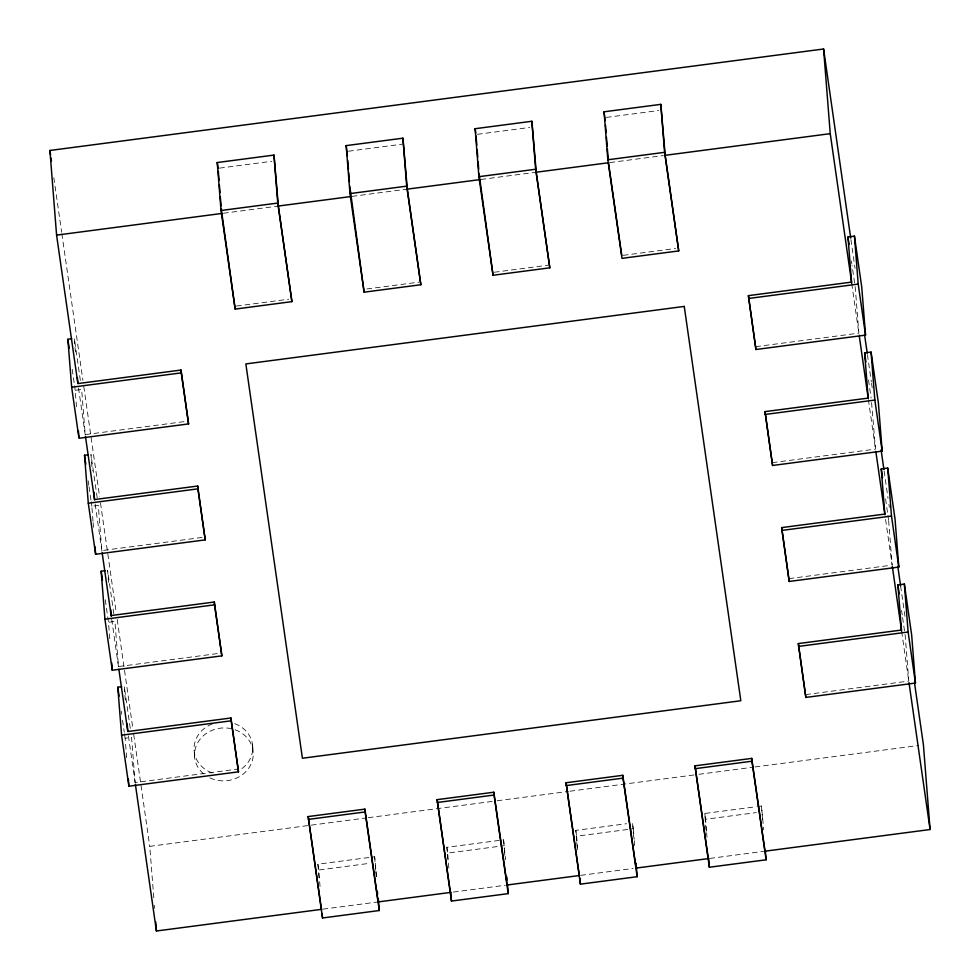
<?xml version="1.0" encoding="UTF-8"?>
<svg xmlns="http://www.w3.org/2000/svg" width="980" height="980" viewBox="0 0 980 980"><rect width="100%" height="100%" fill="white"/><g stroke="black" fill="none" stroke-linecap="round" stroke-linejoin="round"><path stroke-width="0.73" stroke-dasharray="4.9 3.68" d="M219.569 168.131L271.828 161.284M348.513 151.226L402.266 144.17M477.456 134.309L529.715 127.461M606.399 117.404L658.658 110.544M223.452 213.248L276.875 206.241M352.065 196.38L405.818 189.324M481.009 179.463L534.762 172.419M609.952 162.558L663.374 155.551M236.437 306.066L288.696 299.219M366.875 288.965L419.134 282.118M494.324 272.244L548.077 265.2M623.268 255.339L675.526 248.491M76.501 406.798L75.203 390.31L81.646 389.452L85.211 434.618L188.356 421.082M755.702 346.675L858.86 333.151L855.307 287.998L852.073 265.482M93.026 521.274L91.838 506.28L98.294 505.435L101.847 550.589L205.004 537.065M772.35 462.658L875.495 449.122L871.306 399.473M109.785 638.752L108.486 622.263L114.93 621.418L118.482 666.572L221.639 653.035M885.589 519.424L892.143 565.105L888.591 519.951L891.163 519.608M788.986 578.629L890.624 565.301M126.653 757.724L125.122 738.234L131.565 737.389L135.118 782.542L238.275 769.018M805.621 694.612L908.779 681.088L905.226 635.922L902.421 616.42M153.799 897.741L149.756 846.34L366.679 817.884M368.198 817.688L495.623 800.979M497.142 800.77L568.437 791.423M569.956 791.228L697.38 774.519M698.899 774.31L753.51 767.156M755.029 766.948L918.86 745.462M318.978 877.749L317.912 864.201L374.654 856.753L376.663 877.553M447.799 859.325L446.856 847.284L503.598 839.848L505.484 859.142M576.632 840.914L575.799 830.379L626.563 823.715M706.041 830.023L704.742 813.461L755.507 806.81M757.001 806.614L761.472 806.026L763.726 829.815M320.043 886.496L318.745 869.995L369.509 863.343M448.865 868.084L447.689 853.09L504.418 845.642M577.698 849.672L576.632 836.173L633.362 828.737L632.529 822.943L633.84 839.492M706.519 831.261L705.576 819.268L756.34 812.604M322.959 909.158L376.712 902.115M453.397 892.057L505.325 885.246M580.846 875.336L633.105 868.488M709.789 858.431L763.543 851.375M850.922 239.61L855.05 268.349M867.423 354.576L871.33 381.808M871.539 383.315L872.2 387.86M884.132 471.062L888.039 498.293M888.909 504.345L889.338 507.371M900.62 586.028L905.189 617.792M851.436 260.974L851.865 263.975M868.501 379.958L871.085 397.966M885.577 498.943L887.721 513.949M887.941 515.443L888.591 519.951M901.563 610.418L902.213 614.913M851.755 283.624L859.105 334.866M868.39 399.595L875.606 449.832M901.673 631.549L909.024 682.803M704.742 813.461L705.576 819.268M575.799 830.379L576.632 836.173M446.856 847.284L447.689 853.09M317.912 864.201L318.745 869.995M53.827 177.699L61.642 232.15M61.863 233.669L82.908 380.399M83.778 386.451L99.617 496.885M100.487 502.936L116.118 611.851M117.208 619.421L132.827 728.336M133.697 734.388L149.756 846.34M80.36 380.448L74.333 338.431L75.399 351.979M97.216 497.926L90.969 454.402L92.267 470.964M113.852 613.909L107.604 570.385L108.56 582.426M130.279 728.385L124.252 686.367L125.428 701.411M78.51 387.921L85.236 434.814M95.17 504.063L101.945 551.299M111.708 619.372L118.654 667.784M128.429 735.858L135.154 782.751M72.189 369.288L74.345 384.295M74.553 385.802L75.203 390.31M88.188 480.764L88.825 485.272M89.045 486.766L90.981 500.278M91.201 501.785L91.838 506.28M105.252 599.748L108.486 622.263M121.251 711.223L121.679 714.224M122.537 720.227L124.264 732.232M124.472 733.738L125.122 738.234M761.472 806.026L762.661 821.081M706.641 832.755L706.984 837.263M633.362 828.737L634.195 839.235M634.305 840.73L634.905 848.227M576.742 842.42L577.22 848.435M503.598 839.848L504.308 848.876M504.418 850.383L505.129 859.411M374.654 856.753L375.72 870.301M375.83 871.808L376.308 877.835M252.546 744.482L253.024 750.582M194.273 752.126L194.75 758.214M154.399 905.3L154.632 908.325M93.137 522.769L93.492 527.277M235.2 729.782A29.4 26.472 -4.5 0 1 250.378 765.466A29.4 26.472 -4.5 0 1 209.806 777.851M203.607 773.869A29.4 26.472 -4.5 0 1 198.879 740.868A29.4 26.472 -4.5 0 1 233.779 729.316M234.722 723.693A29.4 26.472 -4.5 0 1 241.239 769.092M212.096 772.914A29.4 26.472 -4.5 0 1 194.028 748.671A29.4 26.472 -4.5 0 1 212.231 723.975"/><path stroke-width="1.47" d="M77.861 383.376L56.583 235.127L49.919 150.467L823.58 49L850.714 238.091M217.242 162.533L273.983 155.085L278.369 206.045L291.905 301.644L235.163 309.092L221.027 210.504L217.242 162.533L218.075 168.327M346.185 145.616L402.927 138.18L407.313 189.128L420.849 284.739L364.107 292.175L349.97 193.599L346.185 145.616L347.373 155.93M475.129 128.711L531.87 121.263L536.256 172.223L549.792 267.822L493.05 275.27L478.914 176.682L475.129 128.711L475.753 133.06M604.072 111.794L660.814 104.358L665.2 155.306L678.723 250.917L621.994 258.353L607.845 159.777L604.072 111.794L605.138 120.614M221.027 210.504L277.757 203.068L273.983 155.085M349.97 193.599L406.7 186.151L402.927 138.18M478.914 176.682L535.644 169.246L531.87 121.263M607.845 159.777L664.587 152.329L660.814 104.358M56.583 235.127L221.933 213.444M278.063 206.082L350.877 196.539M407.006 189.177L479.82 179.622M535.95 172.26L608.764 162.717M664.893 155.355L830.244 133.66L823.58 49M77.408 377.557L77.886 383.584L181.043 370.048L188.577 423.911L78.976 438.281L71.663 387.247L67.877 339.276L71.748 338.762M847.982 236.964L854.438 236.119L861.751 287.152L865.536 335.123L755.935 349.505L748.389 295.642L851.547 282.118L847.982 236.964L849.06 244.473M71.663 387.247L181.263 372.878L181.043 370.048M748.61 298.471L858.211 284.09L854.438 236.119M93.933 492.034L94.521 499.555L197.678 486.031L205.224 539.882L95.624 554.264L88.298 503.23L84.525 455.247L88.396 454.745M864.63 352.947L871.073 352.09L878.399 403.123L882.172 451.106L772.571 465.476L765.025 411.625L868.182 398.101L864.63 352.947L865.916 361.951M88.298 503.23L197.899 488.849L197.678 486.031M765.245 414.442L874.846 400.073L871.073 352.09M110.691 609.523L111.157 615.538L214.314 602.014L221.86 655.865L112.259 670.234L104.934 619.201L101.16 571.23L105.032 570.727M881.265 468.918L887.709 468.073L895.034 519.106L898.807 567.077L789.206 581.459L781.66 527.608L884.817 514.071L881.265 468.918L882.551 477.922M104.934 619.201L214.534 604.832L214.314 602.014M781.881 530.425L891.494 516.056L887.709 468.073M127.204 723.987L127.804 731.521L230.962 717.985L238.495 771.836L128.895 786.217L121.581 735.184L117.796 687.213L121.667 686.698M897.901 584.901L904.356 584.056L911.67 635.077L915.442 683.06L805.842 697.429L798.308 643.578L901.453 630.054L897.901 584.901L899.199 593.904M121.581 735.184L231.182 720.814L230.962 717.985M798.529 646.408L908.129 632.027L904.356 584.056M378.317 898.538L379.26 910.53L322.518 917.978L308.161 816.573L364.891 809.125L378.207 901.919L377.962 898.905M507.493 884.634L508.204 893.625L451.462 901.061L437.105 799.656L493.834 792.22L507.15 885.001M636.081 863.221L637.147 876.708L580.405 884.156L566.048 782.751L622.778 775.315L636.094 868.096M765.38 850.812L766.091 859.803L709.348 867.239L694.979 765.833L751.721 758.398L765.025 851.179M308.382 819.39L365.111 811.955L364.891 809.125M437.325 802.485L494.055 795.037L493.834 792.22M566.269 785.568L622.998 778.132L622.778 775.315M695.212 768.663L751.942 761.215L751.721 758.398M135.375 784.257L156.42 931L321.771 909.317M377.9 901.955L450.714 892.4M506.844 885.038L579.658 875.495M635.787 868.133L708.601 858.578M764.731 851.216L930.081 829.533L923.417 744.874L914.512 682.852M858.211 284.09L865.536 335.123M874.846 400.073L882.172 451.106M891.494 516.056L898.807 567.077M908.129 632.027L915.442 683.06M864.593 334.915L867.202 353.07M881.094 449.881L883.911 469.543M897.803 566.366L900.62 586.028M830.244 133.66L851.73 283.428M859.325 336.373L868.219 398.395M875.814 451.351L884.94 514.88M892.315 566.318L901.649 631.365M909.024 682.803L930.081 829.533M748.389 295.642L755.935 349.505M765.025 411.625L772.571 465.476M781.66 527.608L789.206 581.459M798.308 643.578L805.842 697.429M664.587 152.329L678.723 250.917M751.942 761.215L766.091 859.803M608.457 162.754L621.773 255.535M694.979 765.833L708.087 857.12M535.644 169.246L549.792 267.822M622.998 778.132L637.147 876.708M566.048 782.751L579.351 875.532M406.7 186.151L420.849 284.739M494.055 795.037L508.204 893.625M437.105 799.656L450.408 892.449M277.757 203.068L291.905 301.644M365.111 811.955L379.26 910.53M308.161 816.573L321.465 909.354M181.263 372.878L188.577 423.911M197.899 488.849L205.224 539.882M214.534 604.832L221.86 655.865M231.182 720.814L238.495 771.836M49.919 150.467L50.568 154.999M51.009 158.025L51.438 161.051M85.456 436.333L94.57 499.861M102.165 552.806L111.279 616.346M118.874 669.291L127.768 731.313M67.877 339.276L69.176 348.28M84.525 455.247L85.811 464.263M101.16 571.23L102.459 580.234M117.796 687.213L119.095 696.217M708.638 858.247L709.348 867.239M605.505 125.122L606.093 132.643M606.449 137.163L607.159 146.192M607.392 149.205L608.102 158.233M579.94 878.154L580.405 884.156M493.05 275.27L479.049 173.644M476.084 136.012L476.795 145.04M477.15 149.56L477.738 157.082M478.093 161.602L478.693 169.124M506.905 877.137L507.138 880.126M450.751 892.07L451.462 901.061M364.107 292.175L349.75 186.041M347.729 160.451L348.439 169.479M348.684 172.492L349.395 181.521M377.374 891.371L377.606 894.385M322.163 913.483L322.518 917.978M235.163 309.092L221.272 208.973M218.32 171.341L219.03 180.369M219.385 184.889L219.973 192.411M220.329 196.931L221.039 205.959M155.71 921.923L156.42 931M128.306 778.72L128.895 786.217M111.671 662.737L112.259 670.234M95.035 546.767L95.624 554.264M78.388 430.784L78.865 436.786M684.248 306.421L245.845 363.923L302.416 758.238L740.819 700.749L684.248 306.421"/></g></svg>
